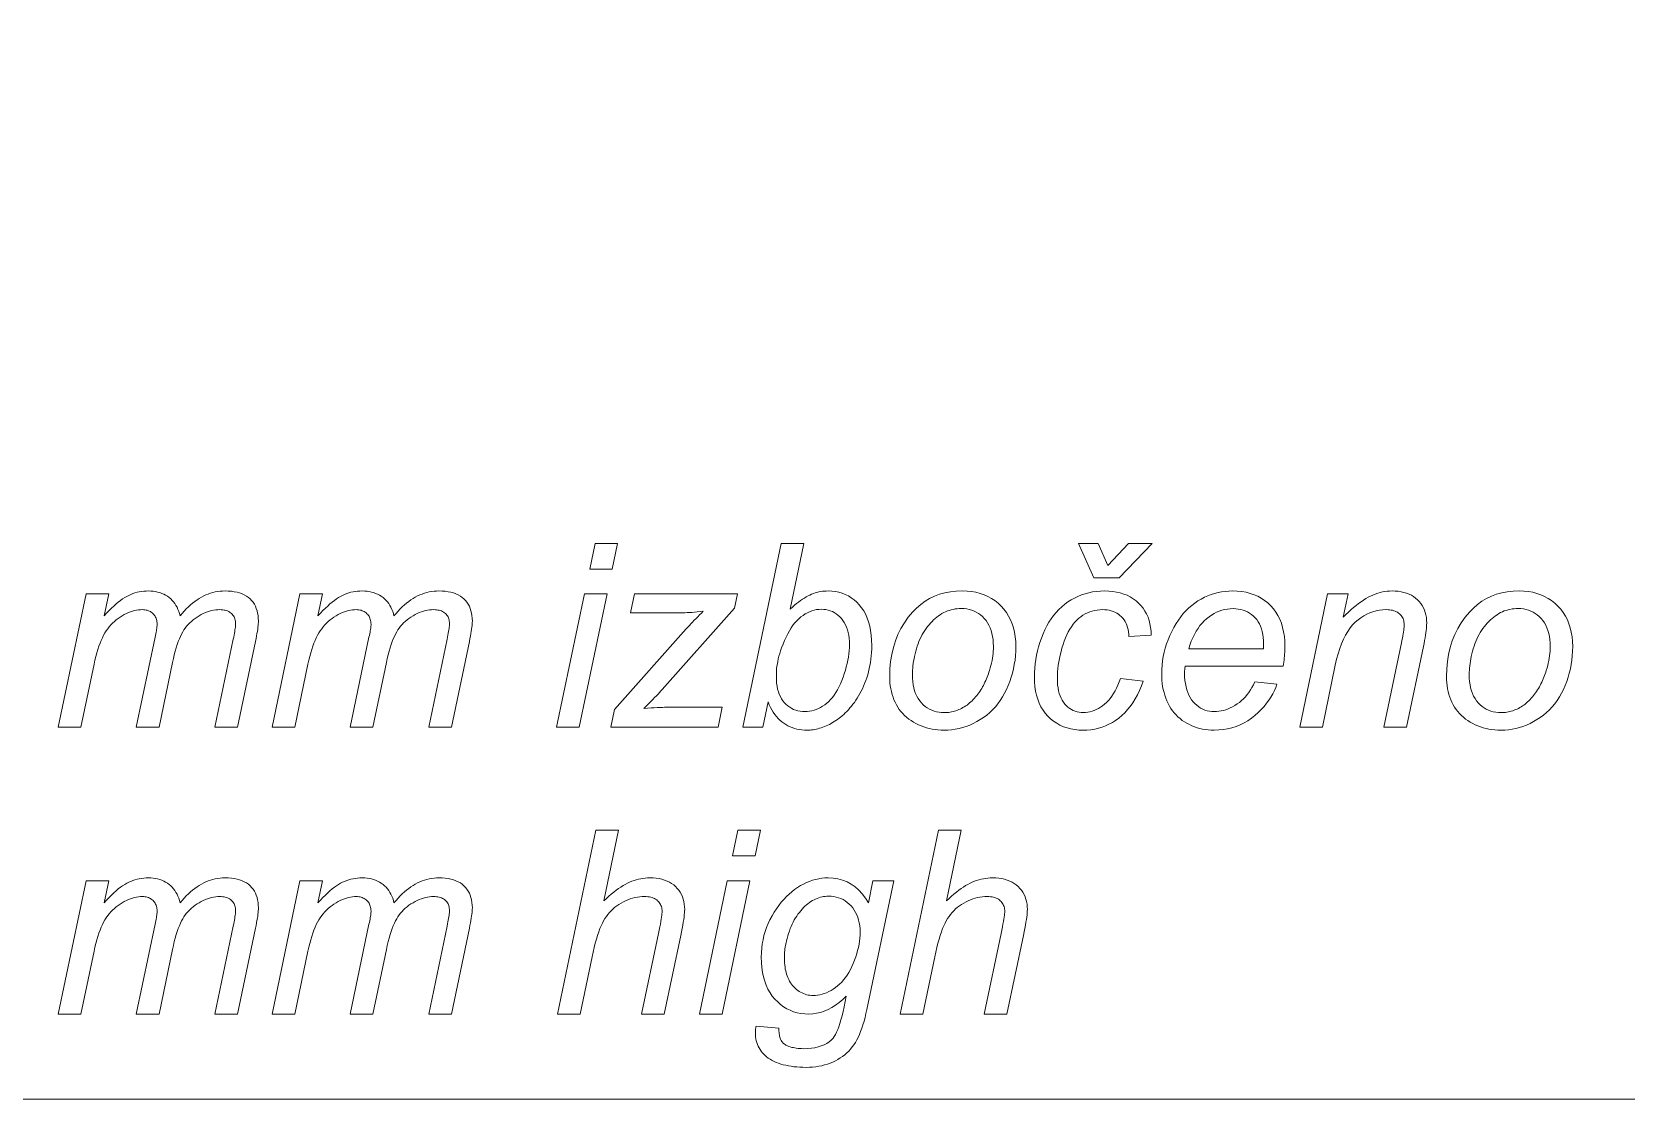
# Model space of a CAD drawing. Extents: x 0 to 420, y 0 to 594.
# Drawn here: x 73.37 to 99.39, y 203.48 to 220.89 of the extents above; entities that cross this region are included whole.
import ezdxf

# ---------------------------------------------------------------- set-up
doc = ezdxf.new("R2010")
doc.units = 0

msp = doc.modelspace()

# ---------------------------------------------------------------- linework, layer by layer
at = {"lineweight": 13}
msp.add_lwpolyline([(123.685, 270.311), (104.376, 203.476), (50.597, 203.476)], dxfattribs=at)
for points in [[(82.474, 212.127), (82.562, 212.546), (82.93, 212.546), (82.842, 212.127)], [(84.975, 209.546), (85.601, 212.546), (85.971, 212.546), (85.748, 211.474), (85.783, 211.505), (85.817, 211.535), (85.851, 211.562), (85.884, 211.588), (85.916, 211.612), (85.948, 211.634), (85.979, 211.654), (86.009, 211.672), (86.038, 211.688), (86.067, 211.702), (86.096, 211.715), (86.125, 211.726), (86.154, 211.736), (86.184, 211.745), (86.214, 211.752), (86.244, 211.758), (86.274, 211.763), (86.304, 211.766), (86.335, 211.768), (86.366, 211.769), (86.426, 211.766), (86.484, 211.76), (86.54, 211.748), (86.594, 211.732), (86.646, 211.712), (86.696, 211.687), (86.743, 211.657), (86.789, 211.623), (86.833, 211.585), (86.875, 211.541), (86.913, 211.494), (86.948, 211.442), (86.979, 211.387), (87.005, 211.327), (87.027, 211.263), (87.046, 211.195), (87.06, 211.122), (87.07, 211.046), (87.076, 210.965), (87.078, 210.881), (87.078, 210.823), (87.075, 210.767), (87.071, 210.712), (87.065, 210.658), (87.058, 210.604), (87.049, 210.552), (87.038, 210.501), (87.026, 210.45), (87.012, 210.401), (86.997, 210.353), (86.98, 210.305), (86.962, 210.26), (86.944, 210.216), (86.925, 210.173), (86.905, 210.132), (86.884, 210.093), (86.863, 210.055), (86.841, 210.019), (86.818, 209.984), (86.794, 209.95), (86.77, 209.919), (86.745, 209.888), (86.721, 209.859), (86.696, 209.831), (86.671, 209.804), (86.646, 209.779), (86.621, 209.755), (86.595, 209.732), (86.57, 209.711), (86.544, 209.691), (86.518, 209.672), (86.492, 209.654), (86.466, 209.637), (86.44, 209.621), (86.414, 209.606), (86.387, 209.592), (86.361, 209.579), (86.334, 209.566), (86.307, 209.555), (86.28, 209.545), (86.253, 209.536), (86.227, 209.528), (86.2, 209.521), (86.174, 209.514), (86.148, 209.509), (86.122, 209.505), (86.096, 209.501), (86.071, 209.499), (86.045, 209.498), (86.02, 209.497), (85.978, 209.498), (85.936, 209.502), (85.896, 209.507), (85.857, 209.515), (85.818, 209.526), (85.781, 209.538), (85.745, 209.553), (85.709, 209.57), (85.675, 209.589), (85.642, 209.611), (85.61, 209.635), (85.579, 209.661), (85.55, 209.69), (85.522, 209.721), (85.496, 209.754), (85.471, 209.79), (85.448, 209.828), (85.426, 209.869), (85.405, 209.912), (85.386, 209.958), (85.3, 209.546)], [(91.656, 212.546), (91.114, 211.984), (90.705, 211.984), (90.453, 212.546), (90.776, 212.546), (90.932, 212.182), (91.271, 212.546)], [(73.799, 209.546), (74.254, 211.72), (74.624, 211.72), (74.548, 211.361), (74.589, 211.406), (74.629, 211.448), (74.668, 211.487), (74.707, 211.523), (74.744, 211.557), (74.781, 211.587), (74.816, 211.615), (74.851, 211.64), (74.885, 211.662), (74.918, 211.681), (74.951, 211.697), (74.984, 211.712), (75.018, 211.726), (75.052, 211.737), (75.087, 211.747), (75.123, 211.755), (75.159, 211.761), (75.196, 211.765), (75.233, 211.768), (75.271, 211.769), (75.311, 211.768), (75.349, 211.764), (75.386, 211.759), (75.422, 211.751), (75.457, 211.742), (75.49, 211.73), (75.522, 211.716), (75.552, 211.7), (75.582, 211.682), (75.609, 211.661), (75.636, 211.639), (75.66, 211.615), (75.683, 211.589), (75.703, 211.562), (75.722, 211.533), (75.739, 211.502), (75.754, 211.469), (75.768, 211.435), (75.779, 211.399), (75.788, 211.361), (75.822, 211.401), (75.855, 211.439), (75.889, 211.475), (75.924, 211.509), (75.959, 211.54), (75.994, 211.57), (76.029, 211.597), (76.065, 211.623), (76.101, 211.646), (76.137, 211.667), (76.174, 211.687), (76.211, 211.704), (76.249, 211.719), (76.287, 211.732), (76.325, 211.743), (76.364, 211.752), (76.403, 211.76), (76.443, 211.765), (76.483, 211.768), (76.523, 211.769), (76.576, 211.767), (76.627, 211.763), (76.674, 211.757), (76.719, 211.748), (76.761, 211.736), (76.801, 211.722), (76.837, 211.705), (76.871, 211.686), (76.903, 211.664), (76.931, 211.64), (76.957, 211.613), (76.98, 211.584), (77.001, 211.553), (77.018, 211.52), (77.033, 211.485), (77.046, 211.447), (77.055, 211.408), (77.062, 211.367), (77.066, 211.323), (77.067, 211.278), (77.067, 211.256), (77.066, 211.232), (77.063, 211.206), (77.06, 211.176), (77.056, 211.144), (77.05, 211.11), (77.044, 211.073), (77.037, 211.033), (77.029, 210.991), (77.02, 210.946), (76.728, 209.546), (76.357, 209.546), (76.656, 210.983), (76.664, 211.017), (76.67, 211.049), (76.676, 211.079), (76.681, 211.108), (76.685, 211.134), (76.689, 211.158), (76.691, 211.18), (76.693, 211.2), (76.695, 211.218), (76.695, 211.235), (76.694, 211.255), (76.692, 211.275), (76.689, 211.294), (76.684, 211.312), (76.678, 211.33), (76.671, 211.346), (76.662, 211.361), (76.652, 211.376), (76.64, 211.39), (76.627, 211.402), (76.613, 211.414), (76.598, 211.424), (76.582, 211.434), (76.565, 211.442), (76.546, 211.448), (76.527, 211.454), (76.506, 211.458), (76.484, 211.461), (76.461, 211.463), (76.437, 211.464), (76.404, 211.463), (76.371, 211.46), (76.337, 211.455), (76.304, 211.448), (76.27, 211.439), (76.236, 211.428), (76.202, 211.415), (76.168, 211.4), (76.134, 211.383), (76.1, 211.363), (76.066, 211.343), (76.034, 211.321), (76.003, 211.298), (75.974, 211.273), (75.947, 211.248), (75.921, 211.221), (75.896, 211.192), (75.874, 211.163), (75.852, 211.132), (75.832, 211.1), (75.814, 211.066), (75.795, 211.028), (75.777, 210.987), (75.76, 210.942), (75.743, 210.894), (75.727, 210.842), (75.711, 210.787), (75.695, 210.728), (75.68, 210.666), (75.666, 210.6), (75.445, 209.546), (75.074, 209.546), (75.381, 211.014), (75.387, 211.043), (75.393, 211.07), (75.398, 211.095), (75.402, 211.119), (75.406, 211.141), (75.409, 211.162), (75.411, 211.181), (75.413, 211.198), (75.414, 211.213), (75.414, 211.226), (75.413, 211.247), (75.411, 211.267), (75.408, 211.287), (75.403, 211.305), (75.397, 211.323), (75.39, 211.339), (75.381, 211.355), (75.371, 211.37), (75.36, 211.385), (75.347, 211.398), (75.334, 211.411), (75.319, 211.422), (75.304, 211.432), (75.288, 211.44), (75.271, 211.447), (75.253, 211.453), (75.235, 211.458), (75.216, 211.461), (75.195, 211.463), (75.175, 211.464), (75.143, 211.463), (75.111, 211.46), (75.079, 211.455), (75.046, 211.448), (75.013, 211.439), (74.98, 211.428), (74.946, 211.415), (74.913, 211.4), (74.878, 211.383), (74.844, 211.363), (74.81, 211.343), (74.777, 211.32), (74.746, 211.296), (74.716, 211.271), (74.687, 211.243), (74.66, 211.215), (74.634, 211.184), (74.609, 211.153), (74.585, 211.119), (74.563, 211.084), (74.541, 211.047), (74.521, 211.006), (74.501, 210.963), (74.482, 210.916), (74.464, 210.867), (74.447, 210.814), (74.43, 210.759), (74.414, 210.7), (74.399, 210.638), (74.385, 210.574), (74.17, 209.546)], [(77.29, 209.546), (77.745, 211.72), (78.115, 211.72), (78.039, 211.361), (78.08, 211.406), (78.12, 211.448), (78.16, 211.487), (78.198, 211.523), (78.235, 211.557), (78.272, 211.587), (78.307, 211.615), (78.342, 211.64), (78.376, 211.662), (78.409, 211.681), (78.442, 211.697), (78.475, 211.712), (78.509, 211.726), (78.543, 211.737), (78.578, 211.747), (78.614, 211.755), (78.65, 211.761), (78.687, 211.765), (78.724, 211.768), (78.762, 211.769), (78.802, 211.768), (78.84, 211.764), (78.877, 211.759), (78.913, 211.751), (78.948, 211.742), (78.981, 211.73), (79.013, 211.716), (79.043, 211.7), (79.073, 211.682), (79.101, 211.661), (79.127, 211.639), (79.151, 211.615), (79.174, 211.589), (79.194, 211.562), (79.213, 211.533), (79.23, 211.502), (79.245, 211.469), (79.259, 211.435), (79.27, 211.399), (79.28, 211.361), (79.313, 211.401), (79.347, 211.439), (79.381, 211.475), (79.415, 211.509), (79.45, 211.54), (79.485, 211.57), (79.52, 211.597), (79.556, 211.623), (79.592, 211.646), (79.628, 211.667), (79.665, 211.687), (79.703, 211.704), (79.74, 211.719), (79.778, 211.732), (79.817, 211.743), (79.855, 211.752), (79.894, 211.76), (79.934, 211.765), (79.974, 211.768), (80.014, 211.769), (80.067, 211.767), (80.118, 211.763), (80.165, 211.757), (80.21, 211.748), (80.252, 211.736), (80.292, 211.722), (80.329, 211.705), (80.363, 211.686), (80.394, 211.664), (80.422, 211.64), (80.448, 211.613), (80.471, 211.584), (80.492, 211.553), (80.51, 211.52), (80.525, 211.485), (80.537, 211.447), (80.546, 211.408), (80.553, 211.367), (80.557, 211.323), (80.559, 211.278), (80.558, 211.256), (80.557, 211.232), (80.554, 211.206), (80.551, 211.176), (80.547, 211.144), (80.542, 211.11), (80.536, 211.073), (80.528, 211.033), (80.52, 210.991), (80.512, 210.946), (80.219, 209.546), (79.848, 209.546), (80.147, 210.983), (80.155, 211.017), (80.161, 211.049), (80.167, 211.079), (80.172, 211.108), (80.176, 211.134), (80.18, 211.158), (80.183, 211.18), (80.185, 211.2), (80.186, 211.218), (80.186, 211.235), (80.185, 211.255), (80.183, 211.275), (80.18, 211.294), (80.175, 211.312), (80.169, 211.33), (80.162, 211.346), (80.153, 211.361), (80.143, 211.376), (80.131, 211.39), (80.119, 211.402), (80.105, 211.414), (80.089, 211.424), (80.073, 211.434), (80.056, 211.442), (80.037, 211.448), (80.018, 211.454), (79.997, 211.458), (79.975, 211.461), (79.952, 211.463), (79.928, 211.464), (79.895, 211.463), (79.862, 211.46), (79.828, 211.455), (79.795, 211.448), (79.761, 211.439), (79.727, 211.428), (79.693, 211.415), (79.659, 211.4), (79.625, 211.383), (79.591, 211.363), (79.557, 211.343), (79.525, 211.321), (79.494, 211.298), (79.465, 211.273), (79.438, 211.248), (79.412, 211.221), (79.388, 211.192), (79.365, 211.163), (79.343, 211.132), (79.324, 211.1), (79.305, 211.066), (79.286, 211.028), (79.269, 210.987), (79.251, 210.942), (79.234, 210.894), (79.218, 210.842), (79.202, 210.787), (79.186, 210.728), (79.171, 210.666), (79.157, 210.6), (78.936, 209.546), (78.565, 209.546), (78.872, 211.014), (78.879, 211.043), (78.884, 211.07), (78.889, 211.095), (78.893, 211.119), (78.897, 211.141), (78.9, 211.162), (78.902, 211.181), (78.904, 211.198), (78.905, 211.213), (78.905, 211.226), (78.904, 211.247), (78.902, 211.267), (78.899, 211.287), (78.894, 211.305), (78.888, 211.323), (78.881, 211.339), (78.873, 211.355), (78.863, 211.37), (78.851, 211.385), (78.839, 211.398), (78.825, 211.411), (78.81, 211.422), (78.795, 211.432), (78.779, 211.44), (78.762, 211.447), (78.744, 211.453), (78.726, 211.458), (78.707, 211.461), (78.687, 211.463), (78.666, 211.464), (78.634, 211.463), (78.602, 211.46), (78.57, 211.455), (78.537, 211.448), (78.504, 211.439), (78.471, 211.428), (78.438, 211.415), (78.404, 211.4), (78.37, 211.383), (78.335, 211.363), (78.301, 211.343), (78.269, 211.32), (78.237, 211.296), (78.207, 211.271), (78.178, 211.243), (78.151, 211.215), (78.125, 211.184), (78.1, 211.153), (78.076, 211.119), (78.054, 211.084), (78.033, 211.047), (78.012, 211.006), (77.992, 210.963), (77.973, 210.916), (77.955, 210.867), (77.938, 210.814), (77.921, 210.759), (77.905, 210.7), (77.89, 210.638), (77.876, 210.574), (77.661, 209.546)], [(81.934, 209.546), (82.388, 211.72), (82.758, 211.72), (82.304, 209.546)], [(82.822, 209.546), (82.881, 209.833), (84.05, 211.149), (84.075, 211.177), (84.101, 211.205), (84.127, 211.233), (84.154, 211.262), (84.182, 211.29), (84.21, 211.319), (84.239, 211.348), (84.268, 211.378), (84.298, 211.407), (84.328, 211.437), (84.277, 211.432), (84.228, 211.428), (84.183, 211.424), (84.141, 211.42), (84.101, 211.417), (84.065, 211.415), (84.032, 211.413), (84.001, 211.412), (83.974, 211.411), (83.949, 211.411), (83.141, 211.411), (83.207, 211.72), (84.887, 211.72), (84.838, 211.486), (83.659, 210.162), (83.638, 210.139), (83.615, 210.114), (83.59, 210.087), (83.563, 210.059), (83.534, 210.029), (83.503, 209.997), (83.47, 209.964), (83.436, 209.928), (83.399, 209.892), (83.36, 209.853), (83.42, 209.857), (83.476, 209.86), (83.528, 209.863), (83.576, 209.865), (83.62, 209.867), (83.661, 209.869), (83.697, 209.87), (83.73, 209.871), (83.759, 209.871), (83.784, 209.872), (84.639, 209.872), (84.572, 209.546)], [(87.371, 210.371), (87.375, 210.496), (87.386, 210.617), (87.405, 210.733), (87.431, 210.845), (87.465, 210.953), (87.506, 211.056), (87.554, 211.155), (87.611, 211.249), (87.674, 211.339), (87.745, 211.425), (87.809, 211.49), (87.877, 211.549), (87.948, 211.6), (88.023, 211.645), (88.103, 211.683), (88.186, 211.714), (88.272, 211.738), (88.363, 211.755), (88.457, 211.765), (88.556, 211.769), (88.633, 211.766), (88.707, 211.759), (88.778, 211.747), (88.846, 211.729), (88.911, 211.707), (88.972, 211.68), (89.031, 211.648), (89.087, 211.611), (89.14, 211.57), (89.189, 211.523), (89.235, 211.472), (89.276, 211.418), (89.312, 211.36), (89.343, 211.299), (89.37, 211.235), (89.391, 211.167), (89.408, 211.095), (89.42, 211.02), (89.427, 210.942), (89.43, 210.86), (89.428, 210.786), (89.424, 210.712), (89.416, 210.64), (89.405, 210.569), (89.392, 210.499), (89.375, 210.429), (89.355, 210.361), (89.333, 210.294), (89.307, 210.228), (89.278, 210.163), (89.247, 210.1), (89.213, 210.04), (89.176, 209.983), (89.137, 209.929), (89.095, 209.879), (89.05, 209.831), (89.004, 209.786), (88.954, 209.744), (88.902, 209.705), (88.847, 209.669), (88.791, 209.636), (88.735, 209.607), (88.677, 209.581), (88.619, 209.559), (88.561, 209.54), (88.502, 209.525), (88.442, 209.513), (88.382, 209.504), (88.321, 209.499), (88.259, 209.497), (88.209, 209.498), (88.159, 209.501), (88.111, 209.507), (88.063, 209.515), (88.017, 209.524), (87.971, 209.536), (87.926, 209.55), (87.883, 209.567), (87.84, 209.585), (87.798, 209.606), (87.757, 209.628), (87.719, 209.653), (87.682, 209.679), (87.647, 209.707), (87.615, 209.737), (87.584, 209.768), (87.555, 209.802), (87.528, 209.837), (87.503, 209.874), (87.48, 209.913), (87.46, 209.953), (87.441, 209.994), (87.425, 210.037), (87.41, 210.081), (87.398, 210.126), (87.389, 210.173), (87.381, 210.221), (87.375, 210.269), (87.372, 210.32)], [(91.136, 210.338), (91.507, 210.299), (91.478, 210.22), (91.446, 210.145), (91.413, 210.074), (91.377, 210.007), (91.338, 209.945), (91.297, 209.886), (91.254, 209.832), (91.209, 209.782), (91.161, 209.736), (91.111, 209.695), (91.059, 209.657), (91.005, 209.624), (90.95, 209.594), (90.894, 209.568), (90.836, 209.547), (90.777, 209.529), (90.717, 209.515), (90.655, 209.505), (90.591, 209.499), (90.527, 209.497), (90.457, 209.499), (90.39, 209.506), (90.326, 209.518), (90.265, 209.534), (90.206, 209.554), (90.15, 209.58), (90.097, 209.609), (90.046, 209.644), (89.998, 209.683), (89.952, 209.726), (89.911, 209.774), (89.873, 209.825), (89.84, 209.88), (89.812, 209.939), (89.788, 210.001), (89.768, 210.067), (89.752, 210.136), (89.741, 210.21), (89.735, 210.286), (89.733, 210.367), (89.734, 210.438), (89.738, 210.509), (89.745, 210.579), (89.755, 210.65), (89.768, 210.72), (89.783, 210.79), (89.802, 210.859), (89.823, 210.929), (89.847, 210.998), (89.874, 211.067), (89.903, 211.134), (89.935, 211.198), (89.969, 211.258), (90.006, 211.315), (90.045, 211.369), (90.087, 211.42), (90.131, 211.467), (90.178, 211.511), (90.227, 211.552), (90.278, 211.59), (90.331, 211.624), (90.386, 211.654), (90.442, 211.681), (90.5, 211.704), (90.56, 211.724), (90.62, 211.74), (90.683, 211.753), (90.746, 211.761), (90.812, 211.767), (90.878, 211.769), (90.947, 211.767), (91.013, 211.761), (91.075, 211.751), (91.135, 211.737), (91.192, 211.719), (91.246, 211.698), (91.297, 211.672), (91.345, 211.642), (91.391, 211.609), (91.433, 211.571), (91.472, 211.53), (91.507, 211.487), (91.537, 211.441), (91.564, 211.393), (91.587, 211.342), (91.605, 211.288), (91.619, 211.232), (91.63, 211.173), (91.636, 211.112), (91.638, 211.048), (91.273, 211.024), (91.272, 211.064), (91.268, 211.103), (91.262, 211.14), (91.253, 211.175), (91.242, 211.208), (91.229, 211.239), (91.214, 211.269), (91.196, 211.297), (91.176, 211.323), (91.154, 211.347), (91.129, 211.369), (91.104, 211.389), (91.076, 211.407), (91.048, 211.422), (91.017, 211.435), (90.986, 211.445), (90.952, 211.453), (90.918, 211.459), (90.881, 211.463), (90.844, 211.464), (90.8, 211.462), (90.757, 211.458), (90.715, 211.451), (90.675, 211.441), (90.635, 211.428), (90.597, 211.413), (90.561, 211.395), (90.525, 211.373), (90.49, 211.349), (90.457, 211.323), (90.425, 211.293), (90.394, 211.26), (90.365, 211.225), (90.337, 211.186), (90.311, 211.145), (90.286, 211.1), (90.262, 211.053), (90.24, 211.003), (90.219, 210.95), (90.2, 210.894), (90.182, 210.837), (90.167, 210.78), (90.153, 210.723), (90.141, 210.667), (90.13, 210.612), (90.122, 210.557), (90.115, 210.502), (90.111, 210.448), (90.108, 210.394), (90.107, 210.34), (90.108, 210.286), (90.112, 210.235), (90.118, 210.186), (90.127, 210.14), (90.138, 210.097), (90.151, 210.056), (90.167, 210.019), (90.186, 209.984), (90.206, 209.952), (90.23, 209.923), (90.255, 209.896), (90.281, 209.873), (90.309, 209.852), (90.337, 209.834), (90.367, 209.818), (90.398, 209.806), (90.43, 209.796), (90.463, 209.789), (90.497, 209.785), (90.533, 209.784), (90.569, 209.785), (90.604, 209.789), (90.639, 209.796), (90.674, 209.806), (90.709, 209.818), (90.743, 209.833), (90.777, 209.851), (90.811, 209.871), (90.844, 209.895), (90.877, 209.921), (90.91, 209.95), (90.941, 209.981), (90.97, 210.016), (90.998, 210.053), (91.025, 210.094), (91.05, 210.137), (91.074, 210.183), (91.096, 210.232), (91.117, 210.284)], [(93.328, 210.285), (93.688, 210.248), (93.671, 210.195), (93.649, 210.142), (93.623, 210.09), (93.594, 210.038), (93.56, 209.987), (93.522, 209.936), (93.481, 209.886), (93.435, 209.836), (93.385, 209.787), (93.331, 209.739), (93.274, 209.693), (93.215, 209.652), (93.154, 209.615), (93.09, 209.584), (93.025, 209.558), (92.957, 209.536), (92.887, 209.519), (92.815, 209.507), (92.741, 209.5), (92.665, 209.497), (92.617, 209.498), (92.57, 209.502), (92.524, 209.507), (92.478, 209.515), (92.433, 209.525), (92.39, 209.537), (92.346, 209.552), (92.304, 209.569), (92.263, 209.587), (92.222, 209.609), (92.183, 209.632), (92.145, 209.657), (92.11, 209.685), (92.076, 209.714), (92.044, 209.746), (92.015, 209.779), (91.987, 209.814), (91.961, 209.852), (91.937, 209.891), (91.915, 209.933), (91.895, 209.976), (91.877, 210.021), (91.861, 210.066), (91.848, 210.113), (91.836, 210.161), (91.826, 210.21), (91.819, 210.26), (91.814, 210.312), (91.811, 210.364), (91.81, 210.418), (91.811, 210.489), (91.816, 210.56), (91.824, 210.63), (91.836, 210.699), (91.851, 210.769), (91.869, 210.838), (91.89, 210.906), (91.915, 210.974), (91.943, 211.042), (91.974, 211.109), (92.008, 211.174), (92.044, 211.236), (92.082, 211.294), (92.122, 211.349), (92.163, 211.4), (92.207, 211.448), (92.253, 211.493), (92.3, 211.534), (92.35, 211.572), (92.401, 211.606), (92.454, 211.637), (92.507, 211.665), (92.562, 211.689), (92.617, 211.71), (92.674, 211.728), (92.731, 211.743), (92.789, 211.754), (92.848, 211.762), (92.907, 211.767), (92.968, 211.769), (93.044, 211.766), (93.117, 211.759), (93.187, 211.747), (93.254, 211.73), (93.318, 211.708), (93.378, 211.682), (93.435, 211.65), (93.49, 211.614), (93.541, 211.573), (93.589, 211.527), (93.633, 211.477), (93.673, 211.424), (93.707, 211.366), (93.738, 211.306), (93.763, 211.242), (93.784, 211.174), (93.8, 211.103), (93.812, 211.028), (93.819, 210.95), (93.821, 210.868), (93.821, 210.836), (93.82, 210.804), (93.819, 210.772), (93.817, 210.739), (93.814, 210.707), (93.811, 210.674), (93.807, 210.641), (93.803, 210.608), (93.798, 210.574), (93.793, 210.541), (92.192, 210.541), (92.191, 210.528), (92.189, 210.516), (92.188, 210.504), (92.187, 210.492), (92.186, 210.48), (92.185, 210.469), (92.185, 210.458), (92.184, 210.447), (92.184, 210.437), (92.184, 210.426), (92.185, 210.367), (92.19, 210.31), (92.197, 210.256), (92.207, 210.205), (92.219, 210.157), (92.235, 210.112), (92.253, 210.07), (92.274, 210.031), (92.298, 209.994), (92.324, 209.961), (92.353, 209.93), (92.383, 209.903), (92.414, 209.879), (92.446, 209.858), (92.48, 209.84), (92.515, 209.826), (92.551, 209.814), (92.588, 209.806), (92.627, 209.802), (92.667, 209.8), (92.705, 209.801), (92.743, 209.805), (92.781, 209.811), (92.818, 209.82), (92.856, 209.831), (92.893, 209.845), (92.93, 209.861), (92.968, 209.88), (93.005, 209.901), (93.042, 209.925), (93.078, 209.951), (93.112, 209.979), (93.145, 210.01), (93.176, 210.042), (93.205, 210.077), (93.233, 210.114), (93.259, 210.154), (93.284, 210.195), (93.307, 210.239)], [(94.063, 209.546), (94.517, 211.72), (94.853, 211.72), (94.773, 211.341), (94.816, 211.384), (94.859, 211.425), (94.902, 211.464), (94.943, 211.5), (94.985, 211.534), (95.025, 211.565), (95.065, 211.594), (95.105, 211.621), (95.144, 211.645), (95.182, 211.666), (95.22, 211.686), (95.258, 211.703), (95.297, 211.719), (95.336, 211.732), (95.374, 211.743), (95.413, 211.752), (95.452, 211.759), (95.492, 211.765), (95.531, 211.768), (95.571, 211.769), (95.623, 211.767), (95.672, 211.763), (95.719, 211.756), (95.764, 211.746), (95.806, 211.733), (95.847, 211.717), (95.885, 211.698), (95.921, 211.677), (95.954, 211.653), (95.985, 211.625), (96.014, 211.596), (96.039, 211.564), (96.062, 211.531), (96.082, 211.495), (96.098, 211.458), (96.112, 211.419), (96.122, 211.378), (96.13, 211.335), (96.134, 211.29), (96.136, 211.243), (96.135, 211.217), (96.134, 211.189), (96.131, 211.158), (96.127, 211.124), (96.122, 211.087), (96.117, 211.048), (96.11, 211.005), (96.102, 210.96), (96.093, 210.913), (96.082, 210.862), (95.806, 209.546), (95.436, 209.546), (95.724, 210.923), (95.732, 210.963), (95.74, 211), (95.746, 211.034), (95.752, 211.067), (95.757, 211.098), (95.76, 211.127), (95.763, 211.153), (95.766, 211.178), (95.767, 211.2), (95.767, 211.22), (95.767, 211.241), (95.764, 211.262), (95.761, 211.282), (95.755, 211.3), (95.749, 211.318), (95.74, 211.336), (95.731, 211.352), (95.719, 211.368), (95.707, 211.382), (95.693, 211.396), (95.677, 211.409), (95.66, 211.421), (95.642, 211.431), (95.622, 211.439), (95.601, 211.447), (95.579, 211.453), (95.555, 211.458), (95.531, 211.461), (95.504, 211.463), (95.477, 211.464), (95.42, 211.462), (95.365, 211.456), (95.312, 211.445), (95.259, 211.431), (95.208, 211.413), (95.158, 211.39), (95.109, 211.363), (95.062, 211.333), (95.015, 211.298), (94.97, 211.259), (94.927, 211.215), (94.886, 211.166), (94.848, 211.11), (94.811, 211.049), (94.778, 210.981), (94.746, 210.908), (94.717, 210.829), (94.69, 210.744), (94.666, 210.654), (94.644, 210.557), (94.433, 209.546)], [(96.459, 210.371), (96.463, 210.496), (96.474, 210.617), (96.493, 210.733), (96.519, 210.845), (96.553, 210.953), (96.594, 211.056), (96.642, 211.155), (96.699, 211.249), (96.762, 211.339), (96.833, 211.425), (96.897, 211.49), (96.965, 211.549), (97.036, 211.6), (97.111, 211.645), (97.191, 211.683), (97.274, 211.714), (97.36, 211.738), (97.451, 211.755), (97.545, 211.765), (97.644, 211.769), (97.721, 211.766), (97.795, 211.759), (97.866, 211.747), (97.934, 211.729), (97.999, 211.707), (98.06, 211.68), (98.119, 211.648), (98.175, 211.611), (98.228, 211.57), (98.277, 211.523), (98.323, 211.472), (98.364, 211.418), (98.4, 211.36), (98.431, 211.299), (98.458, 211.235), (98.479, 211.167), (98.496, 211.095), (98.508, 211.02), (98.515, 210.942), (98.518, 210.86), (98.516, 210.786), (98.512, 210.712), (98.504, 210.64), (98.493, 210.569), (98.48, 210.499), (98.463, 210.429), (98.443, 210.361), (98.421, 210.294), (98.395, 210.228), (98.366, 210.163), (98.335, 210.1), (98.301, 210.04), (98.264, 209.983), (98.225, 209.929), (98.183, 209.879), (98.138, 209.831), (98.092, 209.786), (98.042, 209.744), (97.99, 209.705), (97.935, 209.669), (97.879, 209.636), (97.823, 209.607), (97.765, 209.581), (97.707, 209.559), (97.649, 209.54), (97.59, 209.525), (97.53, 209.513), (97.47, 209.504), (97.409, 209.499), (97.347, 209.497), (97.297, 209.498), (97.247, 209.501), (97.199, 209.507), (97.151, 209.515), (97.105, 209.524), (97.059, 209.536), (97.014, 209.55), (96.971, 209.567), (96.928, 209.585), (96.886, 209.606), (96.845, 209.628), (96.807, 209.653), (96.77, 209.679), (96.735, 209.707), (96.702, 209.737), (96.672, 209.768), (96.643, 209.802), (96.616, 209.837), (96.591, 209.874), (96.568, 209.913), (96.548, 209.953), (96.529, 209.994), (96.513, 210.037), (96.498, 210.081), (96.486, 210.126), (96.477, 210.173), (96.469, 210.221), (96.463, 210.269), (96.46, 210.32)], [(85.523, 210.438), (85.521, 210.369), (85.522, 210.315), (85.526, 210.263), (85.533, 210.214), (85.542, 210.168), (85.554, 210.124), (85.569, 210.083), (85.586, 210.044), (85.606, 210.009), (85.629, 209.976), (85.654, 209.945), (85.681, 209.918), (85.71, 209.893), (85.74, 209.871), (85.771, 209.852), (85.803, 209.836), (85.837, 209.823), (85.872, 209.813), (85.909, 209.806), (85.947, 209.801), (85.986, 209.8), (86.024, 209.801), (86.062, 209.805), (86.099, 209.812), (86.136, 209.822), (86.172, 209.834), (86.207, 209.849), (86.242, 209.867), (86.276, 209.887), (86.31, 209.91), (86.343, 209.936), (86.375, 209.965), (86.405, 209.997), (86.435, 210.031), (86.464, 210.069), (86.491, 210.11), (86.517, 210.154), (86.542, 210.201), (86.566, 210.251), (86.588, 210.305), (86.61, 210.361), (86.63, 210.418), (86.647, 210.474), (86.663, 210.53), (86.677, 210.584), (86.688, 210.638), (86.697, 210.691), (86.705, 210.743), (86.71, 210.794), (86.713, 210.844), (86.714, 210.893), (86.713, 210.946), (86.709, 210.998), (86.702, 211.046), (86.693, 211.093), (86.681, 211.136), (86.667, 211.178), (86.649, 211.217), (86.63, 211.253), (86.607, 211.287), (86.582, 211.318), (86.555, 211.347), (86.527, 211.373), (86.497, 211.396), (86.467, 211.415), (86.435, 211.432), (86.401, 211.446), (86.367, 211.456), (86.331, 211.464), (86.294, 211.468), (86.256, 211.47), (86.216, 211.468), (86.177, 211.464), (86.138, 211.456), (86.101, 211.445), (86.063, 211.431), (86.027, 211.414), (85.991, 211.394), (85.956, 211.371), (85.921, 211.345), (85.887, 211.315), (85.854, 211.283), (85.822, 211.247), (85.792, 211.208), (85.762, 211.165), (85.733, 211.119), (85.706, 211.07), (85.68, 211.017), (85.654, 210.961), (85.63, 210.902), (85.607, 210.84), (85.591, 210.792), (85.577, 210.747), (85.564, 210.703), (85.553, 210.66), (85.544, 210.62), (85.537, 210.58), (85.531, 210.542), (85.526, 210.506), (85.524, 210.472)], [(87.741, 210.408), (87.743, 210.348), (87.747, 210.291), (87.755, 210.237), (87.765, 210.186), (87.778, 210.138), (87.794, 210.093), (87.814, 210.051), (87.836, 210.012), (87.861, 209.975), (87.889, 209.942), (87.919, 209.912), (87.951, 209.885), (87.984, 209.861), (88.019, 209.841), (88.056, 209.823), (88.094, 209.809), (88.134, 209.798), (88.176, 209.79), (88.219, 209.785), (88.263, 209.784), (88.287, 209.784), (88.311, 209.786), (88.334, 209.788), (88.358, 209.791), (88.381, 209.796), (88.405, 209.801), (88.428, 209.807), (88.452, 209.814), (88.475, 209.823), (88.499, 209.832), (88.522, 209.842), (88.545, 209.853), (88.567, 209.865), (88.589, 209.878), (88.611, 209.892), (88.633, 209.907), (88.654, 209.924), (88.675, 209.941), (88.695, 209.959), (88.715, 209.978), (88.735, 209.998), (88.754, 210.018), (88.773, 210.039), (88.791, 210.061), (88.808, 210.083), (88.825, 210.106), (88.841, 210.129), (88.857, 210.153), (88.872, 210.177), (88.886, 210.202), (88.9, 210.227), (88.913, 210.253), (88.926, 210.279), (88.938, 210.306), (88.95, 210.333), (88.961, 210.36), (88.972, 210.388), (88.982, 210.416), (88.991, 210.444), (89, 210.473), (89.012, 210.514), (89.023, 210.554), (89.032, 210.593), (89.041, 210.633), (89.047, 210.672), (89.053, 210.71), (89.058, 210.749), (89.061, 210.787), (89.063, 210.825), (89.063, 210.862), (89.062, 210.92), (89.057, 210.975), (89.05, 211.027), (89.04, 211.077), (89.026, 211.124), (89.01, 211.168), (88.991, 211.21), (88.968, 211.249), (88.943, 211.286), (88.915, 211.319), (88.885, 211.35), (88.853, 211.378), (88.819, 211.402), (88.784, 211.424), (88.747, 211.441), (88.709, 211.456), (88.67, 211.467), (88.628, 211.476), (88.586, 211.481), (88.542, 211.482), (88.507, 211.481), (88.473, 211.479), (88.44, 211.475), (88.407, 211.469), (88.375, 211.461), (88.344, 211.452), (88.313, 211.442), (88.283, 211.429), (88.253, 211.415), (88.224, 211.399), (88.196, 211.382), (88.168, 211.363), (88.141, 211.343), (88.114, 211.321), (88.088, 211.297), (88.062, 211.272), (88.037, 211.246), (88.013, 211.218), (87.989, 211.188), (87.965, 211.157), (87.943, 211.124), (87.922, 211.091), (87.902, 211.056), (87.883, 211.021), (87.865, 210.984), (87.849, 210.946), (87.834, 210.908), (87.82, 210.868), (87.807, 210.827), (87.796, 210.785), (87.785, 210.743), (87.776, 210.702), (87.768, 210.662), (87.761, 210.623), (87.755, 210.585), (87.75, 210.548), (87.746, 210.511), (87.744, 210.476), (87.742, 210.441)], [(92.252, 210.823), (93.471, 210.823), (93.472, 210.834), (93.472, 210.845), (93.472, 210.855), (93.473, 210.864), (93.473, 210.872), (93.473, 210.88), (93.473, 210.887), (93.473, 210.894), (93.473, 210.9), (93.473, 210.905), (93.472, 210.959), (93.468, 211.011), (93.461, 211.06), (93.451, 211.107), (93.439, 211.151), (93.423, 211.192), (93.405, 211.231), (93.384, 211.267), (93.361, 211.301), (93.334, 211.332), (93.306, 211.36), (93.275, 211.385), (93.243, 211.407), (93.21, 211.427), (93.175, 211.443), (93.138, 211.456), (93.1, 211.467), (93.06, 211.474), (93.019, 211.479), (92.976, 211.48), (92.929, 211.478), (92.883, 211.474), (92.837, 211.465), (92.793, 211.454), (92.749, 211.439), (92.706, 211.421), (92.664, 211.4), (92.623, 211.375), (92.583, 211.347), (92.543, 211.316), (92.505, 211.282), (92.469, 211.244), (92.435, 211.203), (92.403, 211.159), (92.373, 211.111), (92.344, 211.06), (92.318, 211.006), (92.294, 210.948), (92.272, 210.887)], [(96.829, 210.408), (96.831, 210.348), (96.835, 210.291), (96.843, 210.237), (96.853, 210.186), (96.866, 210.138), (96.882, 210.093), (96.902, 210.051), (96.924, 210.012), (96.949, 209.975), (96.977, 209.942), (97.007, 209.912), (97.039, 209.885), (97.072, 209.861), (97.107, 209.841), (97.144, 209.823), (97.182, 209.809), (97.222, 209.798), (97.264, 209.79), (97.307, 209.785), (97.351, 209.784), (97.375, 209.784), (97.399, 209.786), (97.422, 209.788), (97.446, 209.791), (97.469, 209.796), (97.493, 209.801), (97.516, 209.807), (97.54, 209.814), (97.563, 209.823), (97.587, 209.832), (97.61, 209.842), (97.633, 209.853), (97.655, 209.865), (97.677, 209.878), (97.699, 209.892), (97.721, 209.907), (97.742, 209.924), (97.763, 209.941), (97.783, 209.959), (97.803, 209.978), (97.823, 209.998), (97.842, 210.018), (97.861, 210.039), (97.879, 210.061), (97.896, 210.083), (97.913, 210.106), (97.929, 210.129), (97.945, 210.153), (97.96, 210.177), (97.974, 210.202), (97.988, 210.227), (98.001, 210.253), (98.014, 210.279), (98.026, 210.306), (98.038, 210.333), (98.049, 210.36), (98.06, 210.388), (98.07, 210.416), (98.079, 210.444), (98.088, 210.473), (98.1, 210.514), (98.111, 210.554), (98.12, 210.593), (98.129, 210.633), (98.135, 210.672), (98.141, 210.71), (98.146, 210.749), (98.149, 210.787), (98.151, 210.825), (98.151, 210.862), (98.15, 210.92), (98.145, 210.975), (98.138, 211.027), (98.128, 211.077), (98.114, 211.124), (98.098, 211.168), (98.079, 211.21), (98.056, 211.249), (98.031, 211.286), (98.003, 211.319), (97.973, 211.35), (97.941, 211.378), (97.907, 211.402), (97.872, 211.424), (97.835, 211.441), (97.797, 211.456), (97.758, 211.467), (97.716, 211.476), (97.674, 211.481), (97.63, 211.482), (97.595, 211.481), (97.561, 211.479), (97.528, 211.475), (97.495, 211.469), (97.463, 211.461), (97.432, 211.452), (97.401, 211.442), (97.371, 211.429), (97.341, 211.415), (97.312, 211.399), (97.284, 211.382), (97.256, 211.363), (97.229, 211.343), (97.202, 211.321), (97.176, 211.297), (97.15, 211.272), (97.125, 211.246), (97.101, 211.218), (97.077, 211.188), (97.053, 211.157), (97.031, 211.124), (97.01, 211.091), (96.99, 211.056), (96.971, 211.021), (96.953, 210.984), (96.937, 210.946), (96.922, 210.908), (96.908, 210.868), (96.895, 210.827), (96.884, 210.785), (96.873, 210.743), (96.864, 210.702), (96.856, 210.662), (96.849, 210.623), (96.843, 210.585), (96.838, 210.548), (96.834, 210.511), (96.832, 210.476), (96.83, 210.441)], [(81.948, 204.864), (82.574, 207.864), (82.945, 207.864), (82.705, 206.712), (82.746, 206.751), (82.787, 206.788), (82.827, 206.822), (82.866, 206.854), (82.905, 206.884), (82.943, 206.912), (82.981, 206.937), (83.018, 206.96), (83.054, 206.981), (83.09, 207), (83.126, 207.016), (83.162, 207.031), (83.198, 207.044), (83.234, 207.055), (83.271, 207.065), (83.307, 207.073), (83.344, 207.079), (83.381, 207.083), (83.419, 207.086), (83.456, 207.087), (83.509, 207.085), (83.559, 207.081), (83.607, 207.074), (83.653, 207.064), (83.696, 207.051), (83.737, 207.035), (83.775, 207.017), (83.811, 206.995), (83.845, 206.971), (83.876, 206.944), (83.904, 206.915), (83.93, 206.884), (83.952, 206.851), (83.971, 206.816), (83.988, 206.779), (84.001, 206.741), (84.012, 206.701), (84.019, 206.658), (84.024, 206.615), (84.025, 206.569), (84.024, 206.544), (84.023, 206.515), (84.019, 206.483), (84.015, 206.446), (84.009, 206.406), (84.002, 206.362), (83.993, 206.314), (83.983, 206.262), (83.972, 206.207), (83.96, 206.147), (83.692, 204.864), (83.321, 204.864), (83.597, 206.18), (83.609, 206.235), (83.619, 206.286), (83.628, 206.333), (83.635, 206.375), (83.642, 206.413), (83.647, 206.447), (83.651, 206.477), (83.654, 206.502), (83.656, 206.523), (83.657, 206.54), (83.656, 206.561), (83.654, 206.581), (83.65, 206.6), (83.645, 206.619), (83.638, 206.637), (83.63, 206.654), (83.621, 206.67), (83.61, 206.686), (83.597, 206.7), (83.583, 206.714), (83.568, 206.727), (83.551, 206.738), (83.533, 206.749), (83.514, 206.757), (83.493, 206.765), (83.471, 206.771), (83.448, 206.776), (83.423, 206.779), (83.397, 206.781), (83.37, 206.782), (83.33, 206.781), (83.291, 206.777), (83.252, 206.772), (83.213, 206.765), (83.174, 206.755), (83.136, 206.744), (83.099, 206.73), (83.061, 206.714), (83.024, 206.696), (82.988, 206.676), (82.952, 206.654), (82.918, 206.631), (82.885, 206.606), (82.855, 206.579), (82.825, 206.551), (82.797, 206.522), (82.771, 206.491), (82.747, 206.458), (82.724, 206.424), (82.702, 206.388), (82.682, 206.349), (82.662, 206.305), (82.642, 206.258), (82.622, 206.205), (82.603, 206.148), (82.584, 206.087), (82.566, 206.021), (82.548, 205.951), (82.53, 205.876), (82.513, 205.797), (82.318, 204.864)], [(84.805, 207.445), (84.893, 207.864), (85.261, 207.864), (85.173, 207.445)], [(87.541, 204.864), (88.167, 207.864), (88.537, 207.864), (88.298, 206.712), (88.339, 206.751), (88.38, 206.788), (88.419, 206.822), (88.459, 206.854), (88.498, 206.884), (88.536, 206.912), (88.573, 206.937), (88.61, 206.96), (88.647, 206.981), (88.683, 207), (88.718, 207.016), (88.754, 207.031), (88.79, 207.044), (88.827, 207.055), (88.863, 207.065), (88.9, 207.073), (88.937, 207.079), (88.974, 207.083), (89.011, 207.086), (89.049, 207.087), (89.102, 207.085), (89.152, 207.081), (89.2, 207.074), (89.246, 207.064), (89.289, 207.051), (89.33, 207.035), (89.368, 207.017), (89.404, 206.995), (89.437, 206.971), (89.469, 206.944), (89.497, 206.915), (89.522, 206.884), (89.545, 206.851), (89.564, 206.816), (89.581, 206.779), (89.594, 206.741), (89.604, 206.701), (89.612, 206.658), (89.616, 206.615), (89.618, 206.569), (89.617, 206.544), (89.615, 206.515), (89.612, 206.483), (89.607, 206.446), (89.602, 206.406), (89.594, 206.362), (89.586, 206.314), (89.576, 206.262), (89.565, 206.207), (89.552, 206.147), (89.284, 204.864), (88.914, 204.864), (89.19, 206.18), (89.201, 206.235), (89.212, 206.286), (89.22, 206.333), (89.228, 206.375), (89.235, 206.413), (89.24, 206.447), (89.244, 206.477), (89.247, 206.502), (89.249, 206.523), (89.25, 206.54), (89.249, 206.561), (89.247, 206.581), (89.243, 206.6), (89.238, 206.619), (89.231, 206.637), (89.223, 206.654), (89.213, 206.67), (89.202, 206.686), (89.19, 206.7), (89.176, 206.714), (89.161, 206.727), (89.144, 206.738), (89.126, 206.749), (89.106, 206.757), (89.086, 206.765), (89.064, 206.771), (89.041, 206.776), (89.016, 206.779), (88.99, 206.781), (88.963, 206.782), (88.923, 206.781), (88.884, 206.777), (88.844, 206.772), (88.806, 206.765), (88.767, 206.755), (88.729, 206.744), (88.691, 206.73), (88.654, 206.714), (88.617, 206.696), (88.58, 206.676), (88.545, 206.654), (88.511, 206.631), (88.478, 206.606), (88.447, 206.579), (88.418, 206.551), (88.39, 206.522), (88.364, 206.491), (88.339, 206.458), (88.316, 206.424), (88.295, 206.388), (88.274, 206.349), (88.254, 206.305), (88.234, 206.258), (88.215, 206.205), (88.196, 206.148), (88.177, 206.087), (88.159, 206.021), (88.141, 205.951), (88.123, 205.876), (88.106, 205.797), (87.911, 204.864)], [(73.799, 204.864), (74.254, 207.037), (74.624, 207.037), (74.548, 206.679), (74.589, 206.724), (74.629, 206.766), (74.668, 206.805), (74.707, 206.841), (74.744, 206.875), (74.781, 206.905), (74.816, 206.933), (74.851, 206.958), (74.885, 206.979), (74.918, 206.999), (74.951, 207.015), (74.984, 207.03), (75.018, 207.043), (75.052, 207.055), (75.087, 207.065), (75.123, 207.072), (75.159, 207.079), (75.196, 207.083), (75.233, 207.086), (75.271, 207.087), (75.311, 207.085), (75.349, 207.082), (75.386, 207.077), (75.422, 207.069), (75.457, 207.06), (75.49, 207.048), (75.522, 207.034), (75.552, 207.018), (75.582, 206.999), (75.609, 206.979), (75.636, 206.957), (75.66, 206.933), (75.683, 206.907), (75.703, 206.88), (75.722, 206.85), (75.739, 206.82), (75.754, 206.787), (75.768, 206.753), (75.779, 206.717), (75.788, 206.679), (75.822, 206.719), (75.855, 206.757), (75.889, 206.793), (75.924, 206.826), (75.959, 206.858), (75.994, 206.888), (76.029, 206.915), (76.065, 206.941), (76.101, 206.964), (76.137, 206.985), (76.174, 207.004), (76.211, 207.022), (76.249, 207.037), (76.287, 207.05), (76.325, 207.061), (76.364, 207.07), (76.403, 207.077), (76.443, 207.082), (76.483, 207.085), (76.523, 207.087), (76.576, 207.085), (76.627, 207.081), (76.674, 207.075), (76.719, 207.066), (76.761, 207.054), (76.801, 207.04), (76.837, 207.023), (76.871, 207.004), (76.903, 206.982), (76.931, 206.958), (76.957, 206.931), (76.98, 206.902), (77.001, 206.871), (77.018, 206.838), (77.033, 206.803), (77.046, 206.765), (77.055, 206.726), (77.062, 206.685), (77.066, 206.641), (77.067, 206.595), (77.067, 206.574), (77.066, 206.55), (77.063, 206.523), (77.06, 206.494), (77.056, 206.462), (77.05, 206.428), (77.044, 206.391), (77.037, 206.351), (77.029, 206.309), (77.02, 206.264), (76.728, 204.864), (76.357, 204.864), (76.656, 206.301), (76.664, 206.335), (76.67, 206.367), (76.676, 206.397), (76.681, 206.425), (76.685, 206.452), (76.689, 206.476), (76.691, 206.498), (76.693, 206.518), (76.695, 206.536), (76.695, 206.552), (76.694, 206.573), (76.692, 206.593), (76.689, 206.612), (76.684, 206.63), (76.678, 206.648), (76.671, 206.664), (76.662, 206.679), (76.652, 206.694), (76.64, 206.707), (76.627, 206.72), (76.613, 206.732), (76.598, 206.742), (76.582, 206.752), (76.565, 206.759), (76.546, 206.766), (76.527, 206.772), (76.506, 206.776), (76.484, 206.779), (76.461, 206.781), (76.437, 206.782), (76.404, 206.781), (76.371, 206.778), (76.337, 206.773), (76.304, 206.766), (76.27, 206.757), (76.236, 206.745), (76.202, 206.732), (76.168, 206.717), (76.134, 206.7), (76.1, 206.681), (76.066, 206.661), (76.034, 206.639), (76.003, 206.616), (75.974, 206.591), (75.947, 206.565), (75.921, 206.539), (75.896, 206.51), (75.874, 206.481), (75.852, 206.45), (75.832, 206.418), (75.814, 206.384), (75.795, 206.346), (75.777, 206.305), (75.76, 206.26), (75.743, 206.212), (75.727, 206.16), (75.711, 206.105), (75.695, 206.046), (75.68, 205.984), (75.666, 205.918), (75.445, 204.864), (75.074, 204.864), (75.381, 206.331), (75.387, 206.36), (75.393, 206.388), (75.398, 206.413), (75.402, 206.437), (75.406, 206.459), (75.409, 206.48), (75.411, 206.498), (75.413, 206.515), (75.414, 206.531), (75.414, 206.544), (75.413, 206.565), (75.411, 206.585), (75.408, 206.604), (75.403, 206.623), (75.397, 206.64), (75.39, 206.657), (75.381, 206.673), (75.371, 206.688), (75.36, 206.703), (75.347, 206.716), (75.334, 206.729), (75.319, 206.74), (75.304, 206.75), (75.288, 206.758), (75.271, 206.765), (75.253, 206.771), (75.235, 206.776), (75.216, 206.779), (75.195, 206.781), (75.175, 206.782), (75.143, 206.781), (75.111, 206.778), (75.079, 206.773), (75.046, 206.766), (75.013, 206.757), (74.98, 206.745), (74.946, 206.732), (74.913, 206.717), (74.878, 206.7), (74.844, 206.681), (74.81, 206.66), (74.777, 206.638), (74.746, 206.614), (74.716, 206.589), (74.687, 206.561), (74.66, 206.533), (74.634, 206.502), (74.609, 206.47), (74.585, 206.437), (74.563, 206.402), (74.541, 206.365), (74.521, 206.324), (74.501, 206.281), (74.482, 206.234), (74.464, 206.185), (74.447, 206.132), (74.43, 206.077), (74.414, 206.018), (74.399, 205.956), (74.385, 205.891), (74.17, 204.864)], [(77.29, 204.864), (77.745, 207.037), (78.115, 207.037), (78.039, 206.679), (78.08, 206.724), (78.12, 206.766), (78.16, 206.805), (78.198, 206.841), (78.235, 206.875), (78.272, 206.905), (78.307, 206.933), (78.342, 206.958), (78.376, 206.979), (78.409, 206.999), (78.442, 207.015), (78.475, 207.03), (78.509, 207.043), (78.543, 207.055), (78.578, 207.065), (78.614, 207.072), (78.65, 207.079), (78.687, 207.083), (78.724, 207.086), (78.762, 207.087), (78.802, 207.085), (78.84, 207.082), (78.877, 207.077), (78.913, 207.069), (78.948, 207.06), (78.981, 207.048), (79.013, 207.034), (79.043, 207.018), (79.073, 206.999), (79.101, 206.979), (79.127, 206.957), (79.151, 206.933), (79.174, 206.907), (79.194, 206.88), (79.213, 206.85), (79.23, 206.82), (79.245, 206.787), (79.259, 206.753), (79.27, 206.717), (79.28, 206.679), (79.313, 206.719), (79.347, 206.757), (79.381, 206.793), (79.415, 206.826), (79.45, 206.858), (79.485, 206.888), (79.52, 206.915), (79.556, 206.941), (79.592, 206.964), (79.628, 206.985), (79.665, 207.004), (79.703, 207.022), (79.74, 207.037), (79.778, 207.05), (79.817, 207.061), (79.855, 207.07), (79.894, 207.077), (79.934, 207.082), (79.974, 207.085), (80.014, 207.087), (80.067, 207.085), (80.118, 207.081), (80.165, 207.075), (80.21, 207.066), (80.252, 207.054), (80.292, 207.04), (80.329, 207.023), (80.363, 207.004), (80.394, 206.982), (80.422, 206.958), (80.448, 206.931), (80.471, 206.902), (80.492, 206.871), (80.51, 206.838), (80.525, 206.803), (80.537, 206.765), (80.546, 206.726), (80.553, 206.685), (80.557, 206.641), (80.559, 206.595), (80.558, 206.574), (80.557, 206.55), (80.554, 206.523), (80.551, 206.494), (80.547, 206.462), (80.542, 206.428), (80.536, 206.391), (80.528, 206.351), (80.52, 206.309), (80.512, 206.264), (80.219, 204.864), (79.848, 204.864), (80.147, 206.301), (80.155, 206.335), (80.161, 206.367), (80.167, 206.397), (80.172, 206.425), (80.176, 206.452), (80.18, 206.476), (80.183, 206.498), (80.185, 206.518), (80.186, 206.536), (80.186, 206.552), (80.185, 206.573), (80.183, 206.593), (80.18, 206.612), (80.175, 206.63), (80.169, 206.648), (80.162, 206.664), (80.153, 206.679), (80.143, 206.694), (80.131, 206.707), (80.119, 206.72), (80.105, 206.732), (80.089, 206.742), (80.073, 206.752), (80.056, 206.759), (80.037, 206.766), (80.018, 206.772), (79.997, 206.776), (79.975, 206.779), (79.952, 206.781), (79.928, 206.782), (79.895, 206.781), (79.862, 206.778), (79.828, 206.773), (79.795, 206.766), (79.761, 206.757), (79.727, 206.745), (79.693, 206.732), (79.659, 206.717), (79.625, 206.7), (79.591, 206.681), (79.557, 206.661), (79.525, 206.639), (79.494, 206.616), (79.465, 206.591), (79.438, 206.565), (79.412, 206.539), (79.388, 206.51), (79.365, 206.481), (79.343, 206.45), (79.324, 206.418), (79.305, 206.384), (79.286, 206.346), (79.269, 206.305), (79.251, 206.26), (79.234, 206.212), (79.218, 206.16), (79.202, 206.105), (79.186, 206.046), (79.171, 205.984), (79.157, 205.918), (78.936, 204.864), (78.565, 204.864), (78.872, 206.331), (78.879, 206.36), (78.884, 206.388), (78.889, 206.413), (78.893, 206.437), (78.897, 206.459), (78.9, 206.48), (78.902, 206.498), (78.904, 206.515), (78.905, 206.531), (78.905, 206.544), (78.904, 206.565), (78.902, 206.585), (78.899, 206.604), (78.894, 206.623), (78.888, 206.64), (78.881, 206.657), (78.873, 206.673), (78.863, 206.688), (78.851, 206.703), (78.839, 206.716), (78.825, 206.729), (78.81, 206.74), (78.795, 206.75), (78.779, 206.758), (78.762, 206.765), (78.744, 206.771), (78.726, 206.776), (78.707, 206.779), (78.687, 206.781), (78.666, 206.782), (78.634, 206.781), (78.602, 206.778), (78.57, 206.773), (78.537, 206.766), (78.504, 206.757), (78.471, 206.745), (78.438, 206.732), (78.404, 206.717), (78.37, 206.7), (78.335, 206.681), (78.301, 206.66), (78.269, 206.638), (78.237, 206.614), (78.207, 206.589), (78.178, 206.561), (78.151, 206.533), (78.125, 206.502), (78.1, 206.47), (78.076, 206.437), (78.054, 206.402), (78.033, 206.365), (78.012, 206.324), (77.992, 206.281), (77.973, 206.234), (77.955, 206.185), (77.938, 206.132), (77.921, 206.077), (77.905, 206.018), (77.89, 205.956), (77.876, 205.891), (77.661, 204.864)], [(84.265, 204.864), (84.719, 207.037), (85.089, 207.037), (84.635, 204.864)], [(85.19, 204.668), (85.564, 204.633), (85.564, 204.608), (85.564, 204.585), (85.565, 204.562), (85.567, 204.542), (85.57, 204.522), (85.573, 204.503), (85.577, 204.486), (85.582, 204.47), (85.588, 204.456), (85.595, 204.443), (85.602, 204.43), (85.61, 204.418), (85.619, 204.407), (85.629, 204.396), (85.64, 204.386), (85.651, 204.377), (85.663, 204.368), (85.677, 204.359), (85.69, 204.352), (85.705, 204.344), (85.726, 204.336), (85.748, 204.328), (85.771, 204.321), (85.795, 204.316), (85.82, 204.311), (85.847, 204.307), (85.875, 204.303), (85.904, 204.301), (85.934, 204.3), (85.965, 204.299), (86.03, 204.301), (86.092, 204.306), (86.15, 204.315), (86.203, 204.327), (86.254, 204.343), (86.3, 204.362), (86.343, 204.385), (86.382, 204.411), (86.417, 204.44), (86.448, 204.473), (86.467, 204.499), (86.486, 204.531), (86.504, 204.568), (86.523, 204.61), (86.541, 204.658), (86.558, 204.712), (86.576, 204.771), (86.593, 204.835), (86.61, 204.905), (86.626, 204.981), (86.663, 205.157), (86.605, 205.101), (86.546, 205.051), (86.486, 205.008), (86.426, 204.969), (86.365, 204.937), (86.303, 204.911), (86.241, 204.89), (86.178, 204.876), (86.114, 204.867), (86.049, 204.864), (85.984, 204.867), (85.922, 204.874), (85.861, 204.886), (85.803, 204.903), (85.746, 204.925), (85.692, 204.951), (85.64, 204.983), (85.591, 205.019), (85.543, 205.061), (85.498, 205.107), (85.455, 205.157), (85.418, 205.212), (85.384, 205.27), (85.355, 205.333), (85.331, 205.4), (85.311, 205.47), (85.295, 205.545), (85.284, 205.624), (85.278, 205.706), (85.275, 205.793), (85.277, 205.866), (85.282, 205.937), (85.291, 206.008), (85.303, 206.077), (85.319, 206.145), (85.338, 206.211), (85.361, 206.277), (85.387, 206.341), (85.417, 206.404), (85.45, 206.466), (85.486, 206.526), (85.523, 206.583), (85.561, 206.637), (85.601, 206.688), (85.642, 206.736), (85.684, 206.781), (85.728, 206.822), (85.773, 206.861), (85.819, 206.897), (85.867, 206.93), (85.915, 206.96), (85.964, 206.986), (86.013, 207.01), (86.062, 207.03), (86.112, 207.047), (86.162, 207.061), (86.212, 207.072), (86.262, 207.08), (86.313, 207.085), (86.364, 207.087), (86.448, 207.082), (86.527, 207.07), (86.603, 207.05), (86.675, 207.022), (86.743, 206.985), (86.807, 206.941), (86.867, 206.888), (86.923, 206.827), (86.975, 206.758), (87.023, 206.681), (87.097, 207.037), (87.436, 207.037), (86.999, 204.94), (86.984, 204.872), (86.968, 204.808), (86.952, 204.746), (86.934, 204.688), (86.916, 204.632), (86.896, 204.58), (86.876, 204.53), (86.855, 204.484), (86.833, 204.441), (86.81, 204.401), (86.786, 204.363), (86.76, 204.327), (86.732, 204.292), (86.702, 204.26), (86.671, 204.229), (86.638, 204.2), (86.602, 204.173), (86.565, 204.147), (86.527, 204.123), (86.486, 204.101), (86.444, 204.081), (86.4, 204.063), (86.355, 204.047), (86.309, 204.033), (86.262, 204.021), (86.213, 204.011), (86.164, 204.004), (86.112, 203.999), (86.06, 203.995), (86.006, 203.994), (85.954, 203.995), (85.904, 203.997), (85.855, 204.001), (85.808, 204.005), (85.762, 204.011), (85.718, 204.019), (85.675, 204.028), (85.633, 204.038), (85.593, 204.049), (85.555, 204.062), (85.518, 204.076), (85.483, 204.091), (85.45, 204.108), (85.419, 204.126), (85.39, 204.145), (85.362, 204.165), (85.337, 204.187), (85.314, 204.21), (85.292, 204.234), (85.272, 204.259), (85.255, 204.286), (85.239, 204.313), (85.225, 204.341), (85.213, 204.369), (85.203, 204.399), (85.194, 204.429), (85.188, 204.46), (85.183, 204.492), (85.18, 204.524), (85.179, 204.557), (85.179, 204.567), (85.18, 204.578), (85.18, 204.589), (85.181, 204.599), (85.182, 204.61), (85.183, 204.622), (85.184, 204.633), (85.186, 204.644), (85.188, 204.656)], [(85.652, 205.826), (85.652, 205.782), (85.654, 205.741), (85.656, 205.702), (85.659, 205.665), (85.663, 205.631), (85.667, 205.598), (85.673, 205.568), (85.68, 205.54), (85.687, 205.514), (85.695, 205.49), (85.708, 205.46), (85.722, 205.43), (85.737, 205.403), (85.752, 205.376), (85.769, 205.351), (85.787, 205.328), (85.807, 205.306), (85.827, 205.286), (85.848, 205.267), (85.87, 205.25), (85.893, 205.234), (85.916, 205.22), (85.94, 205.208), (85.965, 205.197), (85.99, 205.188), (86.015, 205.18), (86.042, 205.174), (86.068, 205.17), (86.095, 205.168), (86.123, 205.167), (86.159, 205.168), (86.195, 205.172), (86.232, 205.179), (86.268, 205.187), (86.304, 205.199), (86.341, 205.213), (86.377, 205.23), (86.413, 205.249), (86.449, 205.271), (86.485, 205.295), (86.52, 205.322), (86.554, 205.352), (86.587, 205.384), (86.618, 205.42), (86.648, 205.458), (86.676, 205.499), (86.703, 205.543), (86.729, 205.589), (86.754, 205.639), (86.777, 205.691), (86.798, 205.744), (86.817, 205.797), (86.833, 205.85), (86.848, 205.901), (86.86, 205.953), (86.87, 206.004), (86.878, 206.054), (86.884, 206.104), (86.887, 206.154), (86.888, 206.202), (86.887, 206.255), (86.882, 206.305), (86.875, 206.353), (86.864, 206.399), (86.851, 206.443), (86.835, 206.485), (86.815, 206.524), (86.793, 206.561), (86.768, 206.596), (86.74, 206.629), (86.709, 206.659), (86.678, 206.686), (86.644, 206.71), (86.61, 206.731), (86.574, 206.748), (86.536, 206.762), (86.497, 206.773), (86.457, 206.781), (86.415, 206.786), (86.372, 206.788), (86.345, 206.787), (86.319, 206.785), (86.292, 206.781), (86.266, 206.776), (86.239, 206.77), (86.213, 206.762), (86.187, 206.752), (86.161, 206.741), (86.136, 206.729), (86.11, 206.715), (86.085, 206.7), (86.06, 206.683), (86.036, 206.665), (86.012, 206.645), (85.988, 206.624), (85.964, 206.601), (85.941, 206.576), (85.919, 206.55), (85.896, 206.523), (85.874, 206.494), (85.853, 206.464), (85.832, 206.432), (85.813, 206.4), (85.795, 206.366), (85.778, 206.331), (85.762, 206.295), (85.747, 206.258), (85.733, 206.219), (85.72, 206.18), (85.708, 206.139), (85.698, 206.099), (85.688, 206.06), (85.68, 206.024), (85.672, 205.99), (85.666, 205.957), (85.661, 205.927), (85.657, 205.899), (85.654, 205.873), (85.653, 205.848)]]:
    msp.add_lwpolyline(points, close=True, dxfattribs=at)

doc.saveas('drawing.dxf')
